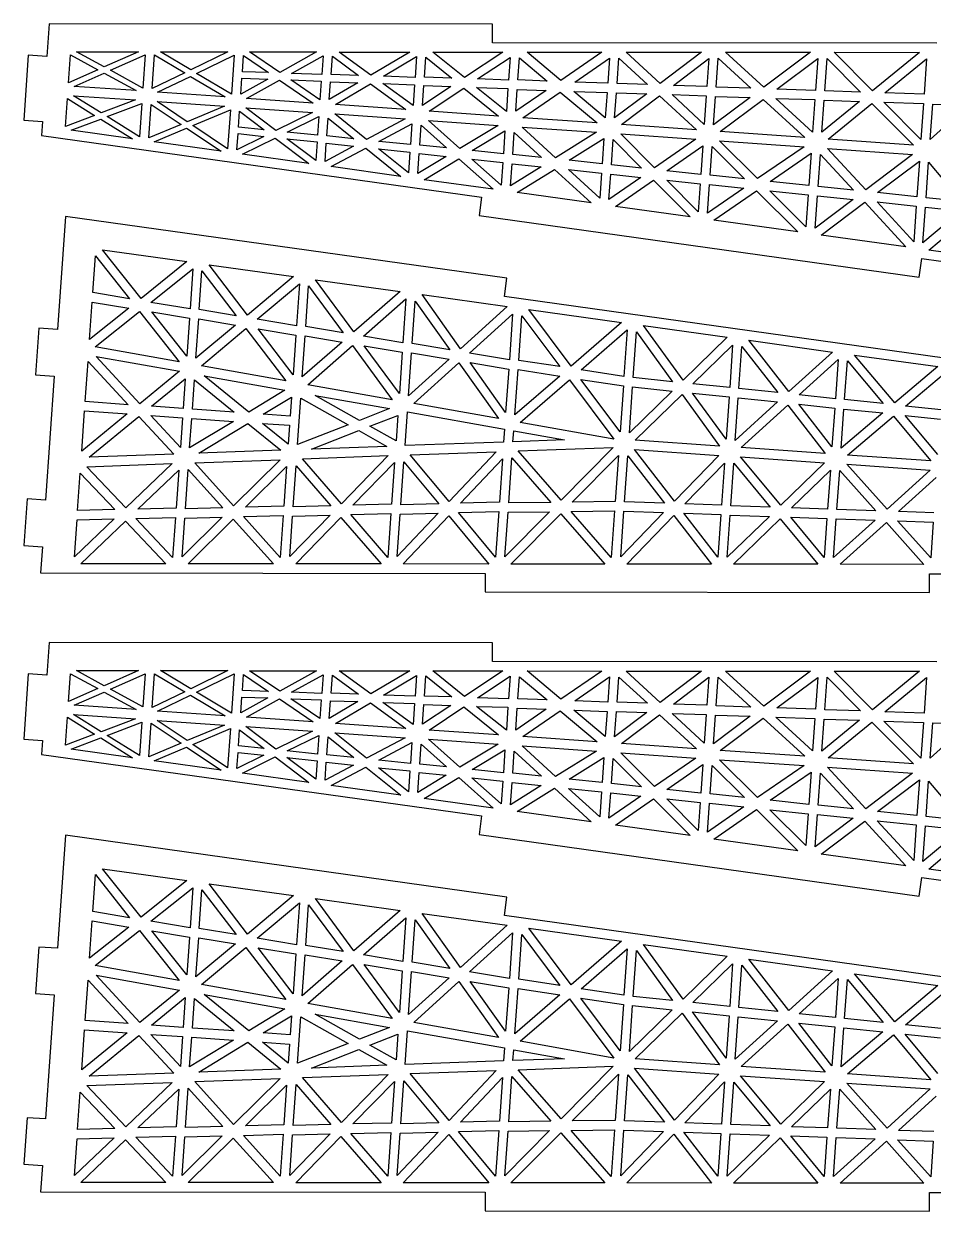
# Model space of a CAD drawing. Extents: x 0 to 1096, y 0 to 272.
# Drawn here: x 0 to 155.9, y 0.1 to 203.5 of the extents above; entities that cross this region are included whole.
import ezdxf

# ---------------------------------------------------------------- set-up
doc = ezdxf.new("R2010")
doc.units = 0
doc.layers.add('CYAN', color=4, linetype='CONTINUOUS')

msp = doc.modelspace()

# ---------------------------------------------------------------- linework, layer by layer
at = {"layer": 'CYAN'}
for p, q in [((4.36, 203.52), (3.97, 197.93)), ((80.33, 203.46), (4.36, 203.52)), ((80.32, 200.27), (80.33, 203.46)), ((156.5, 200.2), (80.32, 200.27)), ((0.78, 198.16), (0, 186.98)), ((3.97, 197.93), (0.78, 198.16)), ((7.67, 193.41), (8, 198.19)), ((8, 198.19), (12.7, 195.64)), ((9.04, 198.72), (19.69, 198.72)), ((13.81, 196.12), (9.04, 198.72)), ((19.69, 198.72), (13.81, 196.12)), ((14.87, 195.55), (20.83, 198.18)), ((20.83, 198.18), (20.43, 192.49)), ((22.03, 192.42), (22.43, 198.17)), ((22.43, 198.17), (27.59, 195.1)), ((23.42, 198.72), (35, 198.71)), ((28.61, 195.61), (23.42, 198.72)), ((35, 198.71), (28.61, 195.61)), ((29.61, 195.02), (36.07, 198.16)), ((36.07, 198.16), (35.6, 191.45)), ((37.47, 195.31), (37.66, 198.06)), ((37.66, 198.06), (41.93, 195.16)), ((38.71, 198.69), (50.2, 198.69)), ((43.88, 195.18), (38.71, 198.69)), ((50.2, 198.69), (43.88, 195.18)), ((45.89, 195), (51.29, 198.01)), ((51.29, 198.01), (51.07, 194.82)), ((52.68, 194.85), (52.89, 197.94)), ((52.89, 197.94), (57.38, 194.68)), ((54.03, 198.68), (66.14, 198.68)), ((59.48, 194.73), (54.03, 198.68)), ((66.14, 198.68), (59.48, 194.73)), ((61.66, 194.54), (67.33, 197.9)), ((67.33, 197.9), (67.08, 194.34)), ((68.68, 194.37), (68.92, 197.8)), ((68.92, 197.8), (73.36, 194.2)), ((75.53, 194.29), (70.13, 198.68)), ((70.13, 198.68), (82.11, 198.66)), ((82.11, 198.66), (75.53, 194.29)), ((77.76, 194.06), (83.35, 197.76)), ((83.35, 197.76), (83.08, 193.87)), ((84.69, 193.89), (84.95, 197.68)), ((84.95, 197.68), (89.69, 193.7)), ((92.02, 193.82), (86.26, 198.66)), ((86.26, 198.66), (99.06, 198.64)), ((99.06, 198.64), (92.02, 193.82)), ((94.43, 193.53), (100.39, 197.63)), ((100.39, 197.63), (100.09, 193.34)), ((101.69, 193.29), (101.99, 197.62)), ((101.99, 197.62), (106.87, 193.12)), ((103.25, 198.65), (116.17, 198.63)), ((109.06, 193.27), (103.25, 198.65)), ((116.17, 198.63), (109.06, 193.27)), ((111.33, 192.97), (117.42, 197.58)), ((117.42, 197.58), (117.09, 192.79)), ((118.69, 192.68), (119.03, 197.61)), ((119.03, 197.61), (124.63, 192.48)), ((120.29, 198.64), (134.82, 198.63)), ((126.82, 192.63), (120.29, 198.64)), ((134.82, 198.63), (126.82, 192.63)), ((129.09, 192.33), (136.07, 197.56)), ((136.07, 197.56), (135.69, 192.11)), ((137.29, 192.02), (137.67, 197.57)), ((137.67, 197.57), (143.41, 191.81)), ((145.47, 192.01), (138.87, 198.63)), ((138.87, 198.63), (153.53, 198.6)), ((153.53, 198.6), (145.47, 192.01)), ((147.57, 191.66), (154.71, 197.52)), ((154.71, 197.52), (154.29, 191.43)), ((12.7, 195.64), (7.67, 193.41)), ((20.43, 192.49), (14.87, 195.55)), ((41.93, 195.16), (37.47, 195.31)), ((8.65, 192.79), (13.76, 195.04)), ((13.76, 195.04), (19.24, 192.06)), ((27.59, 195.1), (22.03, 192.42)), ((22.95, 191.79), (28.57, 194.51)), ((28.57, 194.51), (34.5, 190.99)), ((35.6, 191.45), (29.61, 195.02)), ((37.2, 191.46), (37.39, 194.19)), ((41.81, 194.04), (37.2, 191.46)), ((37.39, 194.19), (41.81, 194.04)), ((38.17, 190.73), (43.83, 193.86)), ((43.83, 193.86), (49.61, 189.93)), ((45.77, 193.89), (50.99, 193.7)), ((50.77, 190.49), (45.77, 193.89)), ((51.07, 194.82), (45.89, 195)), ((50.99, 193.7), (50.77, 190.49)), ((52.37, 190.52), (52.59, 193.57)), ((57.25, 193.41), (52.37, 190.52)), ((52.59, 193.57), (57.25, 193.41)), ((57.38, 194.68), (52.68, 194.85)), ((66.74, 189.5), (61.53, 193.27)), ((61.53, 193.27), (66.99, 193.07)), ((67.08, 194.34), (61.66, 194.54)), ((73.36, 194.2), (68.68, 194.37)), ((83.08, 193.87), (77.76, 194.06)), ((89.69, 193.7), (84.69, 193.89)), ((100.09, 193.34), (94.43, 193.53)), ((106.87, 193.12), (101.69, 193.29)), ((19.24, 192.06), (8.65, 192.79)), ((34.5, 190.99), (22.95, 191.79)), ((53.44, 189.66), (59.42, 193.22)), ((59.42, 193.22), (65.47, 188.82)), ((66.99, 193.07), (66.74, 189.5)), ((68.34, 189.52), (68.58, 192.94)), ((73.22, 192.77), (68.34, 189.52)), ((68.58, 192.94), (73.22, 192.77)), ((69.46, 188.54), (75.45, 192.51)), ((75.45, 192.51), (81.39, 187.71)), ((82.71, 188.5), (77.62, 192.6)), ((77.62, 192.6), (82.98, 192.43)), ((82.98, 192.43), (82.71, 188.5)), ((84.31, 188.53), (84.58, 192.28)), ((89.54, 192.11), (84.31, 188.53)), ((84.58, 192.28), (89.54, 192.11)), ((85.52, 187.42), (91.94, 191.82)), ((91.94, 191.82), (98.25, 186.53)), ((99.67, 187.41), (94.28, 191.94)), ((94.28, 191.94), (99.97, 191.74)), ((99.97, 191.74), (99.67, 187.41)), ((101.27, 187.38), (101.58, 191.69)), ((106.76, 191.53), (101.27, 187.38)), ((101.58, 191.69), (106.76, 191.53)), ((111.1, 191.38), (116.98, 191.19)), ((116.63, 186.27), (111.1, 191.38)), ((117.09, 192.79), (111.33, 192.97)), ((124.63, 192.48), (118.69, 192.68)), ((135.69, 192.11), (129.09, 192.33)), ((143.41, 191.81), (137.29, 192.02)), ((154.29, 191.43), (147.57, 191.66)), ((7.14, 185.94), (7.48, 190.73)), ((7.48, 190.73), (12.15, 187.82)), ((13.28, 188.26), (8.54, 191.2)), ((8.54, 191.2), (19.13, 190.46)), ((19.13, 190.46), (13.28, 188.26)), ((14.32, 187.61), (20.25, 189.86)), ((20.25, 189.86), (19.85, 184.17)), ((21.44, 183.96), (21.84, 189.71)), ((21.84, 189.71), (26.98, 186.28)), ((28.03, 186.73), (22.84, 190.2)), ((22.84, 190.2), (34.39, 189.39)), ((34.39, 189.39), (28.03, 186.73)), ((49.61, 189.93), (38.17, 190.73)), ((65.47, 188.82), (53.44, 189.66)), ((102.42, 186.24), (108.96, 191.17)), ((108.96, 191.17), (115.29, 185.34)), ((116.98, 191.19), (116.63, 186.27)), ((118.23, 186.19), (118.58, 191.08)), ((124.5, 190.89), (118.23, 186.19)), ((118.58, 191.08), (124.5, 190.89)), ((119.38, 185.05), (126.72, 190.55)), ((126.72, 190.55), (133.84, 184.04)), ((135.19, 184.97), (128.9, 190.74)), ((128.9, 190.74), (135.58, 190.52)), ((135.58, 190.52), (135.19, 184.97)), ((136.79, 184.94), (137.17, 190.42)), ((143.25, 190.22), (136.79, 184.94)), ((137.17, 190.42), (143.25, 190.22)), ((137.87, 183.76), (145.35, 189.87)), ((145.35, 189.87), (152.46, 182.74)), ((153.75, 183.71), (147.41, 190.07)), ((147.41, 190.07), (154.18, 189.84)), ((154.18, 189.84), (153.75, 183.71)), ((155.35, 183.7), (155.77, 189.76)), ((161.83, 189.56), (155.35, 183.7)), ((155.77, 189.76), (161.83, 189.56)), ((12.15, 187.82), (7.14, 185.94)), ((8.1, 185.28), (13.19, 187.19)), ((13.19, 187.19), (18.64, 183.8)), ((19.85, 184.17), (14.32, 187.61)), ((28.99, 186.08), (35.41, 188.78)), ((35.41, 188.78), (34.94, 182.07)), ((36.81, 185.81), (37, 188.55)), ((37, 188.55), (41.21, 185.35)), ((43.22, 185.25), (38.06, 189.13)), ((38.06, 189.13), (49.49, 188.34)), ((49.49, 188.34), (43.22, 185.25)), ((45.15, 184.95), (50.57, 187.62)), ((50.57, 187.62), (50.34, 184.41)), ((51.94, 184.31), (52.15, 187.37)), ((52.15, 187.37), (56.58, 183.83)), ((58.76, 183.72), (53.33, 188.07)), ((53.33, 188.07), (65.36, 187.23)), ((65.36, 187.23), (58.76, 183.72)), ((81.39, 187.71), (69.46, 188.54)), ((98.25, 186.53), (85.52, 187.42)), ((0, 186.98), (3.19, 186.76)), ((3.19, 186.76), (3.02, 184.37)), ((18.64, 183.8), (8.1, 185.28)), ((26.98, 186.28), (21.44, 183.96)), ((22.34, 183.28), (27.91, 185.63)), ((27.91, 185.63), (33.81, 181.67)), ((34.94, 182.07), (28.99, 186.08)), ((41.21, 185.35), (36.81, 185.81)), ((60.84, 183.37), (66.52, 186.38)), ((66.52, 186.38), (66.27, 182.81)), ((67.87, 182.72), (68.11, 186.13)), ((68.11, 186.13), (72.48, 182.24)), ((69.35, 186.95), (81.28, 186.11)), ((74.73, 182.18), (69.35, 186.95)), ((81.28, 186.11), (74.73, 182.18)), ((76.86, 181.79), (82.47, 185.15)), ((82.47, 185.15), (82.2, 181.22)), ((91.16, 180.57), (85.41, 185.82)), ((85.41, 185.82), (98.14, 184.93)), ((115.29, 185.34), (102.42, 186.24)), ((3.02, 184.37), (78.47, 173.82)), ((33.81, 181.67), (22.34, 183.28)), ((36.54, 181.94), (36.73, 184.7)), ((41.17, 184.23), (36.54, 181.94)), ((36.73, 184.7), (41.17, 184.23)), ((37.49, 181.18), (43.09, 183.93)), ((43.09, 183.93), (48.86, 179.58)), ((50.04, 180.1), (45.11, 183.83)), ((45.11, 183.83), (50.27, 183.29)), ((50.34, 184.41), (45.15, 184.95)), ((50.27, 183.29), (50.04, 180.1)), ((56.58, 183.83), (51.94, 184.31)), ((66.27, 182.81), (60.84, 183.37)), ((83.8, 181.15), (84.06, 184.9)), ((84.06, 184.9), (88.73, 180.62)), ((98.14, 184.93), (91.16, 180.57)), ((93.45, 180.13), (99.42, 183.86)), ((99.42, 183.86), (99.12, 179.53)), ((100.71, 179.36), (101.02, 183.67)), ((101.02, 183.67), (105.87, 178.8)), ((108.09, 178.84), (102.31, 184.64)), ((102.31, 184.64), (115.17, 183.74)), ((115.17, 183.74), (108.09, 178.84)), ((125.77, 176.99), (119.26, 183.46)), ((119.26, 183.46), (133.73, 182.44)), ((133.84, 184.04), (119.38, 185.05)), ((152.46, 182.74), (137.87, 183.76)), ((48.86, 179.58), (37.49, 181.18)), ((51.63, 179.94), (51.85, 183.04)), ((56.53, 182.55), (51.63, 179.94)), ((51.85, 183.04), (56.53, 182.55)), ((52.66, 179.05), (58.61, 182.2)), ((58.61, 182.2), (64.65, 177.37)), ((65.93, 177.98), (60.79, 182.09)), ((60.79, 182.09), (66.18, 181.53)), ((66.18, 181.53), (65.93, 177.98)), ((67.53, 177.85), (67.77, 181.28)), ((67.77, 181.28), (72.42, 180.8)), ((72.48, 182.24), (67.87, 182.72)), ((82.2, 181.22), (76.86, 181.79)), ((88.73, 180.62), (83.8, 181.15)), ((110.19, 178.34), (116.38, 182.63)), ((116.38, 182.63), (116.04, 177.71)), ((117.63, 177.6), (117.97, 182.48)), ((117.97, 182.48), (123.52, 176.96)), ((133.73, 182.44), (125.77, 176.99)), ((127.9, 176.5), (134.94, 181.34)), ((134.94, 181.34), (134.55, 175.79)), ((136.14, 175.66), (136.53, 181.15)), ((136.53, 181.15), (142.19, 175.02)), ((137.76, 182.16), (152.34, 181.14)), ((144.32, 175.07), (137.76, 182.16)), ((152.34, 181.14), (144.32, 175.07)), ((64.65, 177.37), (52.66, 179.05)), ((72.42, 180.8), (67.53, 177.85)), ((68.6, 176.81), (74.56, 180.41)), ((74.56, 180.41), (80.47, 175.16)), ((76.8, 180.33), (82.1, 179.78)), ((81.83, 175.89), (76.8, 180.33)), ((82.1, 179.78), (81.83, 175.89)), ((83.42, 175.74), (83.68, 179.53)), ((88.66, 179.02), (83.42, 175.74)), ((83.68, 179.53), (88.66, 179.02)), ((99.12, 179.53), (93.45, 180.13)), ((105.87, 178.8), (100.71, 179.36)), ((146.33, 174.59), (153.49, 180)), ((153.49, 180), (153.06, 173.88)), ((154.65, 173.72), (155.08, 179.79)), ((155.08, 179.79), (160.68, 173.08)), ((84.58, 174.59), (90.95, 178.58)), ((90.95, 178.58), (97.25, 172.83)), ((98.71, 173.65), (93.38, 178.53)), ((93.38, 178.53), (99.01, 177.94)), ((99.01, 177.94), (98.71, 173.65)), ((100.3, 173.44), (100.6, 177.76)), ((105.75, 177.2), (100.3, 173.44)), ((100.6, 177.76), (105.75, 177.2)), ((116.04, 177.71), (110.19, 178.34)), ((123.52, 176.96), (117.63, 177.6)), ((80.47, 175.16), (68.6, 176.81)), ((101.4, 172.24), (107.91, 176.75)), ((107.91, 176.75), (114.2, 170.46)), ((115.59, 171.32), (110.19, 176.73)), ((110.19, 176.73), (115.92, 176.11)), ((115.92, 176.11), (115.59, 171.32)), ((117.17, 171.07), (117.52, 176)), ((123.43, 175.37), (117.17, 171.07)), ((117.52, 176), (123.43, 175.37)), ((134.55, 175.79), (127.9, 176.5)), ((142.19, 175.02), (136.14, 175.66)), ((78.47, 173.82), (78.03, 170.66)), ((97.25, 172.83), (84.58, 174.59)), ((118.27, 169.87), (125.58, 174.91)), ((125.58, 174.91), (132.67, 167.86)), ((134.06, 168.75), (127.87, 174.9)), ((127.87, 174.9), (134.44, 174.19)), ((134.44, 174.19), (134.06, 168.75)), ((135.64, 168.52), (136.03, 174.06)), ((142.12, 173.42), (135.64, 168.52)), ((136.03, 174.06), (142.12, 173.42)), ((136.68, 167.3), (144.13, 172.94)), ((144.13, 172.94), (151.19, 165.28)), ((146.26, 172.99), (152.95, 172.28)), ((152.52, 166.19), (146.26, 172.99)), ((153.06, 173.88), (146.33, 174.59)), ((160.68, 173.08), (154.65, 173.72)), ((114.2, 170.46), (101.4, 172.24)), ((152.95, 172.28), (152.52, 166.19)), ((154.11, 166), (154.54, 172.11)), ((160.61, 171.48), (154.11, 166)), ((154.54, 172.11), (160.61, 171.48)), ((155.1, 164.73), (162.48, 170.95)), ((7.15, 170.52), (5.79, 151.15)), ((82.81, 159.94), (7.15, 170.52)), ((78.03, 170.66), (153.48, 160.11)), ((132.67, 167.86), (118.27, 169.87)), ((151.19, 165.28), (136.68, 167.3)), ((13.52, 164.78), (27.96, 162.77)), ((20.1, 156.48), (13.52, 164.78)), ((11.85, 157.46), (12.29, 163.76)), ((12.29, 163.76), (18.11, 156.4)), ((27.96, 162.77), (20.1, 156.48)), ((153.48, 160.11), (153.92, 163.29)), ((153.92, 163.29), (229.37, 152.74)), ((169.34, 162.75), (155.1, 164.73)), ((21.8, 155.78), (28.97, 161.52)), ((28.97, 161.52), (28.5, 154.67)), ((30.09, 154.56), (30.55, 161.19)), ((30.55, 161.19), (36.41, 153.5)), ((38.34, 153.6), (31.77, 162.22)), ((31.77, 162.22), (46.24, 160.21)), ((46.24, 160.21), (38.34, 153.6)), ((40, 152.91), (47.24, 158.96)), ((47.24, 158.96), (46.74, 151.77)), ((56.59, 150.74), (50.02, 159.68)), ((50.02, 159.68), (64.53, 157.65)), ((82.37, 156.78), (82.81, 159.94)), ((18.11, 156.4), (11.85, 157.46)), ((48.33, 151.66), (48.82, 158.6)), ((48.82, 158.6), (54.72, 150.59)), ((64.53, 157.65), (56.59, 150.74)), ((74.83, 147.86), (68.26, 157.12)), ((68.26, 157.12), (82.82, 155.1)), ((157.82, 146.23), (82.37, 156.78)), ((11.29, 149.46), (11.74, 155.84)), ((18, 154.81), (11.29, 149.46)), ((11.74, 155.84), (18, 154.81)), ((28.5, 154.67), (21.8, 155.78)), ((58.2, 150.01), (65.5, 156.38)), ((65.5, 156.38), (64.98, 148.87)), ((66.58, 148.76), (67.08, 156.02)), ((67.08, 156.02), (73, 147.69)), ((82.82, 155.1), (74.83, 147.86)), ((12.26, 148.19), (19.84, 154.24)), ((19.84, 154.24), (26.66, 145.62)), ((27.93, 146.59), (21.94, 154.15)), ((21.94, 154.15), (28.38, 153.08)), ((28.38, 153.08), (27.93, 146.59)), ((29.51, 146.24), (29.98, 152.97)), ((29.98, 152.97), (36.3, 151.9)), ((36.41, 153.5), (30.09, 154.56)), ((46.74, 151.77), (40, 152.91)), ((76.41, 147.11), (83.77, 153.79)), ((83.77, 153.79), (83.22, 145.97)), ((84.82, 145.86), (85.35, 153.5)), ((85.35, 153.5), (91.86, 144.79)), ((86.55, 154.58), (102.45, 152.35)), ((93.81, 144.87), (86.55, 154.58)), ((2.6, 151.37), (2.04, 143.39)), ((5.79, 151.15), (2.6, 151.37)), ((36.3, 151.9), (29.51, 146.24)), ((30.46, 144.95), (38.08, 151.31)), ((38.08, 151.31), (44.9, 142.38)), ((46.15, 143.37), (40.15, 151.25)), ((40.15, 151.25), (46.63, 150.18)), ((54.72, 150.59), (48.33, 151.66)), ((102.45, 152.35), (93.81, 144.87)), ((95.51, 144.23), (103.43, 151.08)), ((103.43, 151.08), (102.87, 143.1)), ((104.46, 142.93), (105.01, 150.75)), ((105.01, 150.75), (111.21, 142.21)), ((113.01, 142.45), (106.19, 151.83)), ((106.19, 151.83), (120.58, 149.82)), ((46.63, 150.18), (46.15, 143.37)), ((47.73, 143.02), (48.22, 150.06)), ((54.58, 149), (47.73, 143.02)), ((48.22, 150.06), (54.58, 149)), ((64.98, 148.87), (58.2, 150.01)), ((73, 147.69), (66.58, 148.76)), ((120.58, 149.82), (113.01, 142.45)), ((114.69, 141.85), (121.49, 148.49)), ((121.49, 148.49), (120.98, 141.19)), ((131.14, 140.52), (124.29, 149.3)), ((124.29, 149.3), (138.61, 147.29)), ((26.66, 145.62), (12.26, 148.19)), ((12.41, 146.53), (26.71, 143.99)), ((19.9, 138.43), (12.41, 146.53)), ((48.66, 141.69), (56.33, 148.4)), ((56.33, 148.4), (63.13, 139.12)), ((64.37, 140.16), (58.33, 148.36)), ((58.33, 148.36), (64.87, 147.28)), ((64.87, 147.28), (64.37, 140.16)), ((65.95, 139.8), (66.46, 147.17)), ((66.46, 147.17), (72.89, 146.09)), ((83.22, 145.97), (76.41, 147.11)), ((122.57, 141.04), (123.08, 148.26)), ((123.08, 148.26), (129.26, 140.33)), ((138.61, 147.29), (131.14, 140.52)), ((149.27, 138.57), (142.4, 146.77)), ((142.4, 146.77), (156.64, 144.79)), ((10.54, 138.79), (11.03, 145.67)), ((11.03, 145.67), (17.87, 138.27)), ((44.9, 142.38), (30.46, 144.95)), ((72.89, 146.09), (65.95, 139.8)), ((66.86, 138.46), (74.58, 145.46)), ((74.58, 145.46), (81.37, 135.88)), ((82.59, 136.94), (76.53, 145.48)), ((76.53, 145.48), (83.11, 144.38)), ((91.86, 144.79), (84.82, 145.86)), ((132.9, 139.95), (139.56, 146)), ((139.56, 146), (139.09, 139.3)), ((140.68, 139.13), (141.15, 145.79)), ((141.15, 145.79), (147.29, 138.45)), ((156.64, 144.79), (149.27, 138.57)), ((2.04, 143.39), (5.24, 143.17)), ((5.24, 143.17), (3.75, 121.92)), ((26.71, 143.99), (19.9, 138.43)), ((21.9, 137.99), (27.66, 142.7)), ((27.66, 142.7), (27.3, 137.61)), ((28.9, 137.5), (29.25, 142.55)), ((29.25, 142.55), (36.04, 137)), ((30.94, 143.23), (44.77, 140.76)), ((38.55, 137.01), (30.94, 143.23)), ((83.11, 144.38), (82.59, 136.94)), ((84.17, 136.53), (84.71, 144.27)), ((91.85, 143.16), (84.17, 136.53)), ((84.71, 144.27), (91.85, 143.16)), ((85.1, 135.22), (93.55, 142.53)), ((93.55, 142.53), (101.14, 132.35)), ((95.48, 142.61), (102.76, 141.5)), ((102.2, 133.6), (95.48, 142.61)), ((102.87, 143.1), (95.51, 144.23)), ((111.21, 142.21), (104.46, 142.93)), ((151.13, 138.04), (157.63, 143.52)), ((44.77, 140.76), (38.55, 137.01)), ((63.13, 139.12), (48.66, 141.69)), ((102.76, 141.5), (102.2, 133.6)), ((103.8, 133.47), (104.35, 141.33)), ((111.14, 140.61), (103.8, 133.47)), ((104.35, 141.33), (111.14, 140.61)), ((120.98, 141.19), (114.69, 141.85)), ((129.26, 140.33), (122.57, 141.04)), ((17.87, 138.27), (10.54, 138.79)), ((41.05, 136.65), (45.88, 139.58)), ((45.88, 139.58), (45.66, 136.33)), ((46.92, 131.45), (47.48, 139.39)), ((47.48, 139.39), (55.6, 134.83)), ((49.93, 139.86), (62.67, 137.59)), ((57.53, 135.58), (49.93, 139.86)), ((81.37, 135.88), (66.86, 138.46)), ((104.79, 132.2), (112.82, 140.01)), ((112.82, 140.01), (119.24, 131.19)), ((114.62, 140.25), (120.87, 139.59)), ((120.36, 132.35), (114.62, 140.25)), ((120.87, 139.59), (120.36, 132.35)), ((121.95, 132.16), (122.46, 139.44)), ((129.19, 138.73), (121.95, 132.16)), ((122.46, 139.44), (129.19, 138.73)), ((138.51, 131.04), (132.83, 138.35)), ((132.83, 138.35), (138.98, 137.7)), ((139.09, 139.3), (132.9, 139.95)), ((147.29, 138.45), (140.68, 139.13)), ((9.95, 130.31), (10.43, 137.19)), ((17.75, 136.68), (9.95, 130.31)), ((10.43, 137.19), (17.75, 136.68)), ((26.84, 130.93), (21.78, 136.4)), ((21.78, 136.4), (27.19, 136.02)), ((27.3, 137.61), (21.9, 137.99)), ((36.04, 137), (28.9, 137.5)), ((45.66, 136.33), (41.05, 136.65)), ((62.67, 137.59), (57.53, 135.58)), ((59.33, 134.57), (64.11, 136.44)), ((64.11, 136.44), (63.8, 132.05)), ((65.35, 131.25), (65.75, 137.03)), ((65.75, 137.03), (82.39, 134.08)), ((122.97, 130.93), (130.93, 138.17)), ((130.93, 138.17), (137.35, 129.92)), ((138.98, 137.7), (138.51, 131.04)), ((140.1, 130.85), (140.57, 137.53)), ((147.22, 136.85), (140.1, 130.85)), ((140.57, 137.53), (147.22, 136.85)), ((141.16, 129.65), (149.07, 136.32)), ((149.07, 136.32), (155.47, 128.65)), ((156.67, 129.73), (151.06, 136.44)), ((151.06, 136.44), (157.09, 135.8)), ((157.21, 137.41), (151.13, 138.04)), ((11.2, 129.26), (19.75, 136.24)), ((19.75, 136.24), (25.71, 129.79)), ((27.19, 136.02), (26.84, 130.93)), ((28.43, 130.86), (28.79, 135.91)), ((35.93, 135.41), (28.43, 130.86)), ((28.79, 135.91), (35.93, 135.41)), ((30.01, 129.95), (38.41, 135.05)), ((38.41, 135.05), (44.05, 130.47)), ((40.94, 135.06), (45.55, 134.74)), ((45.32, 131.48), (40.94, 135.06)), ((45.55, 134.74), (45.32, 131.48)), ((55.6, 134.83), (46.92, 131.45)), ((63.8, 132.05), (59.33, 134.57)), ((101.14, 132.35), (85.1, 135.22)), ((49.29, 130.64), (57.41, 133.82)), ((57.41, 133.82), (62.22, 131.12)), ((82.39, 134.08), (82.23, 131.85)), ((83.84, 131.92), (83.97, 133.79)), ((92.69, 132.24), (83.84, 131.92)), ((83.97, 133.79), (92.69, 132.24)), ((44.05, 130.47), (30.01, 129.95)), ((62.22, 131.12), (49.29, 130.64)), ((82.23, 131.85), (65.35, 131.25)), ((66.24, 129.68), (80.98, 130.21)), ((80.98, 130.21), (72.92, 121.67)), ((84.76, 130.35), (101.04, 130.95)), ((92.11, 121.94), (84.76, 130.35)), ((101.04, 130.95), (92.11, 121.94)), ((111.54, 121.74), (104.68, 130.6)), ((104.68, 130.6), (119.13, 129.59)), ((119.24, 131.19), (104.79, 132.2)), ((137.35, 129.92), (122.97, 130.93)), ((10.83, 127.64), (25.44, 128.18)), ((25.71, 129.79), (11.2, 129.26)), ((25.44, 128.18), (17.49, 120.6)), ((29.3, 128.31), (43.95, 128.85)), ((35.96, 120.95), (29.3, 128.31)), ((43.95, 128.85), (35.96, 120.95)), ((47.77, 129), (62.47, 129.54)), ((54.43, 121.3), (47.77, 129)), ((62.47, 129.54), (54.43, 121.3)), ((56.42, 121.06), (63.54, 128.34)), ((63.54, 128.34), (63.05, 121.22)), ((64.64, 121.11), (65.16, 128.47)), ((65.16, 128.47), (71.15, 121.28)), ((72.92, 121.67), (66.24, 129.68)), ((74.85, 121.38), (82.03, 129)), ((82.03, 129), (81.51, 121.55)), ((83.11, 121.44), (83.65, 129.18)), ((83.65, 129.18), (90.33, 121.54)), ((94.01, 121.58), (101.92, 129.57)), ((101.92, 129.57), (101.37, 121.67)), ((102.97, 121.62), (103.52, 129.48)), ((103.52, 129.48), (109.79, 121.38)), ((119.13, 129.59), (111.54, 121.74)), ((113.29, 121.26), (120.08, 128.28)), ((120.08, 128.28), (119.57, 121.04)), ((121.17, 120.97), (121.68, 128.25)), ((121.68, 128.25), (127.93, 120.73)), ((122.86, 129.33), (137.24, 128.32)), ((129.74, 121.05), (122.86, 129.33)), ((137.24, 128.32), (129.74, 121.05)), ((155.47, 128.65), (141.16, 129.65)), ((9.24, 120.13), (9.69, 126.52)), ((9.69, 126.52), (15.59, 120.29)), ((17.49, 120.6), (10.83, 127.64)), ((19.58, 120.39), (26.56, 127.04)), ((26.56, 127.04), (26.11, 120.56)), ((27.71, 120.44), (28.18, 127.17)), ((28.18, 127.17), (34.11, 120.62)), ((38.01, 120.73), (45.05, 127.69)), ((45.05, 127.69), (44.58, 120.89)), ((46.17, 120.78), (46.67, 127.82)), ((46.67, 127.82), (52.62, 120.95)), ((131.59, 120.6), (138.24, 127.05)), ((138.24, 127.05), (137.77, 120.39)), ((139.37, 120.33), (139.84, 127.02)), ((139.84, 127.02), (146.05, 120.09)), ((147.95, 120.36), (141.05, 128.06)), ((141.05, 128.06), (155.36, 127.06)), ((155.36, 127.06), (147.95, 120.36)), ((149.91, 119.96), (156.39, 125.82)), ((0.56, 122.14), (0, 114.16)), ((3.75, 121.92), (0.56, 122.14)), ((15.59, 120.29), (9.24, 120.13)), ((26.11, 120.56), (19.58, 120.39)), ((34.11, 120.62), (27.71, 120.44)), ((44.58, 120.89), (38.01, 120.73)), ((52.62, 120.95), (46.17, 120.78)), ((63.05, 121.22), (56.42, 121.06)), ((71.15, 121.28), (64.64, 121.11)), ((81.51, 121.55), (74.85, 121.38)), ((90.33, 121.54), (83.11, 121.44)), ((93.81, 119.97), (101.26, 120.07)), ((101.37, 121.67), (94.01, 121.58)), ((101.26, 120.07), (100.7, 112.09)), ((102.31, 112.2), (102.86, 120.02)), ((102.86, 120.02), (109.64, 119.79)), ((109.79, 121.38), (102.97, 121.62)), ((119.57, 121.04), (113.29, 121.26)), ((127.93, 120.73), (121.17, 120.97)), ((137.77, 120.39), (131.59, 120.6)), ((146.05, 120.09), (139.37, 120.33)), ((15.47, 118.69), (8.69, 112.21)), ((8.69, 112.21), (9.13, 118.52)), ((9.13, 118.52), (15.47, 118.69)), ((9.77, 111.03), (17.43, 118.34)), ((17.43, 118.34), (24.34, 111.02)), ((19.21, 118.79), (26, 118.96)), ((25.52, 112.12), (19.21, 118.79)), ((26, 118.96), (25.52, 112.12)), ((34, 119.02), (27.13, 112.22)), ((27.13, 112.22), (27.59, 118.85)), ((27.59, 118.85), (34, 119.02)), ((28.19, 111.03), (35.9, 118.65)), ((35.9, 118.65), (42.8, 111.01)), ((37.64, 119.11), (44.47, 119.29)), ((43.96, 112.11), (37.64, 119.11)), ((44.47, 119.29), (43.96, 112.11)), ((52.53, 119.35), (45.58, 112.24)), ((45.58, 112.24), (46.06, 119.18)), ((46.06, 119.18), (52.53, 119.35)), ((46.61, 111), (54.37, 118.94)), ((54.37, 118.94), (61.27, 111)), ((56.06, 119.44), (62.93, 119.62)), ((62.41, 112.12), (56.06, 119.44)), ((62.93, 119.62), (62.41, 112.12)), ((71.04, 119.68), (64.02, 112.25)), ((64.02, 112.25), (64.53, 119.51)), ((64.53, 119.51), (71.04, 119.68)), ((65.04, 111), (72.83, 119.25)), ((72.83, 119.25), (79.73, 110.97)), ((74.49, 119.78), (81.4, 119.96)), ((80.86, 112.14), (74.49, 119.78)), ((81.4, 119.96), (80.86, 112.14)), ((90.12, 119.93), (82.46, 112.2)), ((82.46, 112.2), (83, 119.85)), ((83, 119.85), (90.12, 119.93)), ((83.5, 110.97), (92.04, 119.57)), ((92.04, 119.57), (99.56, 110.97)), ((100.7, 112.09), (93.81, 119.97)), ((109.64, 119.79), (102.31, 112.2)), ((103.33, 110.97), (111.39, 119.3)), ((111.39, 119.3), (117.86, 110.95)), ((118.95, 112.14), (113.14, 119.66)), ((113.14, 119.66), (119.46, 119.44)), ((119.46, 119.44), (118.95, 112.14)), ((120.55, 112.15), (121.06, 119.37)), ((127.78, 119.14), (120.55, 112.15)), ((121.06, 119.37), (127.78, 119.14)), ((121.61, 110.95), (129.61, 118.69)), ((129.61, 118.69), (136.07, 110.94)), ((131.44, 119), (137.66, 118.79)), ((137.19, 112.09), (131.44, 119)), ((137.66, 118.79), (137.19, 112.09)), ((138.79, 112.08), (139.26, 118.74)), ((145.9, 118.5), (138.79, 112.08)), ((139.26, 118.74), (145.9, 118.5)), ((139.9, 110.94), (147.84, 118.1)), ((147.84, 118.1), (154.27, 110.91)), ((149.76, 118.36), (155.86, 118.14)), ((155.43, 112.03), (149.76, 118.36)), ((155.97, 119.75), (149.91, 119.96)), ((155.86, 118.14), (155.43, 112.03)), ((0, 114.16), (3.19, 113.94)), ((3.19, 113.94), (2.88, 109.45)), ((24.34, 111.02), (9.77, 111.03)), ((42.8, 111.01), (28.19, 111.03)), ((61.27, 111), (46.61, 111)), ((79.73, 110.97), (65.04, 111)), ((99.56, 110.97), (83.5, 110.97)), ((117.86, 110.95), (103.33, 110.97)), ((136.07, 110.94), (121.61, 110.95)), ((154.27, 110.91), (139.9, 110.94)), ((2.88, 109.45), (79.06, 109.38)), ((79.06, 109.38), (79.06, 106.19)), ((155.24, 106.11), (155.24, 109.32)), ((155.24, 109.32), (231.42, 109.25)), ((79.06, 106.19), (155.24, 106.11)), ((4.36, 97.52), (3.97, 91.93)), ((80.33, 97.46), (4.36, 97.52)), ((80.32, 94.27), (80.33, 97.46)), ((156.5, 94.2), (80.32, 94.27)), ((0.78, 92.16), (0, 80.98)), ((3.97, 91.93), (0.78, 92.16)), ((7.67, 87.41), (8, 92.19)), ((8, 92.19), (12.7, 89.64)), ((9.04, 92.72), (19.69, 92.72)), ((13.81, 90.12), (9.04, 92.72)), ((19.69, 92.72), (13.81, 90.12)), ((14.87, 89.55), (20.83, 92.18)), ((20.83, 92.18), (20.43, 86.49)), ((22.03, 86.42), (22.43, 92.17)), ((22.43, 92.17), (27.59, 89.1)), ((23.42, 92.72), (35, 92.71)), ((28.61, 89.61), (23.42, 92.72)), ((35, 92.71), (28.61, 89.61)), ((29.61, 89.02), (36.07, 92.16)), ((36.07, 92.16), (35.6, 85.45)), ((37.47, 89.31), (37.66, 92.06)), ((37.66, 92.06), (41.93, 89.16)), ((38.71, 92.69), (50.2, 92.69)), ((43.88, 89.18), (38.71, 92.69)), ((50.2, 92.69), (43.88, 89.18)), ((45.89, 89), (51.29, 92.01)), ((51.29, 92.01), (51.07, 88.82)), ((52.68, 88.85), (52.89, 91.94)), ((52.89, 91.94), (57.38, 88.68)), ((54.03, 92.68), (66.14, 92.68)), ((59.48, 88.73), (54.03, 92.68)), ((66.14, 92.68), (59.48, 88.73)), ((61.66, 88.54), (67.33, 91.89)), ((67.33, 91.89), (67.08, 88.34)), ((68.68, 88.37), (68.92, 91.8)), ((68.92, 91.8), (73.36, 88.2)), ((75.53, 88.29), (70.13, 92.68)), ((70.13, 92.68), (82.11, 92.67)), ((82.11, 92.67), (75.53, 88.29)), ((77.76, 88.06), (83.35, 91.76)), ((83.35, 91.76), (83.08, 87.87)), ((84.69, 87.89), (84.95, 91.68)), ((84.95, 91.68), (89.69, 87.7)), ((92.02, 87.82), (86.26, 92.66)), ((86.26, 92.66), (99.06, 92.64)), ((99.06, 92.64), (92.02, 87.82)), ((94.43, 87.53), (100.39, 91.63)), ((100.39, 91.63), (100.09, 87.34)), ((101.69, 87.29), (101.99, 91.62)), ((101.99, 91.62), (106.87, 87.12)), ((103.25, 92.65), (116.17, 92.63)), ((109.06, 87.27), (103.25, 92.65)), ((116.17, 92.63), (109.06, 87.27)), ((111.33, 86.97), (117.42, 91.58)), ((117.42, 91.58), (117.09, 86.79)), ((118.69, 86.68), (119.03, 91.61)), ((119.03, 91.61), (124.63, 86.48)), ((120.29, 92.64), (134.82, 92.63)), ((126.82, 86.63), (120.29, 92.64)), ((134.82, 92.63), (126.82, 86.63)), ((129.09, 86.33), (136.07, 91.56)), ((136.07, 91.56), (135.69, 86.11)), ((137.29, 86.02), (137.67, 91.57)), ((137.67, 91.57), (143.41, 85.81)), ((145.47, 86.01), (138.87, 92.63)), ((138.87, 92.63), (153.53, 92.6)), ((153.53, 92.6), (145.47, 86.01)), ((12.7, 89.64), (7.67, 87.41)), ((20.43, 86.49), (14.87, 89.55)), ((147.57, 85.66), (154.71, 91.52)), ((154.71, 91.52), (154.29, 85.43)), ((8.65, 86.8), (13.76, 89.04)), ((13.76, 89.04), (19.24, 86.06)), ((27.59, 89.1), (22.03, 86.42)), ((22.95, 85.8), (28.57, 88.51)), ((28.57, 88.51), (34.5, 84.99)), ((35.6, 85.45), (29.61, 89.02)), ((37.2, 85.46), (37.39, 88.19)), ((41.81, 88.05), (37.2, 85.46)), ((37.39, 88.19), (41.81, 88.05)), ((41.93, 89.16), (37.47, 89.31)), ((38.17, 84.73), (43.83, 87.86)), ((43.83, 87.86), (49.61, 83.93)), ((45.77, 87.89), (50.99, 87.7)), ((50.77, 84.49), (45.77, 87.89)), ((51.07, 88.82), (45.89, 89)), ((50.99, 87.7), (50.77, 84.49)), ((52.37, 84.52), (52.59, 87.57)), ((52.59, 87.57), (57.25, 87.41)), ((57.38, 88.68), (52.68, 88.85)), ((67.08, 88.34), (61.66, 88.54)), ((73.36, 88.2), (68.68, 88.37)), ((83.08, 87.87), (77.76, 88.06)), ((89.69, 87.7), (84.69, 87.89)), ((100.09, 87.34), (94.43, 87.53)), ((19.24, 86.06), (8.65, 86.8)), ((34.5, 84.99), (22.95, 85.8)), ((57.25, 87.41), (52.37, 84.52)), ((53.44, 83.66), (59.42, 87.22)), ((59.42, 87.22), (65.47, 82.82)), ((66.74, 83.5), (61.53, 87.27)), ((61.53, 87.27), (66.99, 87.07)), ((66.99, 87.07), (66.74, 83.5)), ((68.34, 83.52), (68.58, 86.94)), ((73.22, 86.77), (68.34, 83.52)), ((68.58, 86.94), (73.22, 86.77)), ((69.46, 82.54), (75.45, 86.52)), ((75.45, 86.52), (81.39, 81.71)), ((82.71, 82.5), (77.62, 86.6)), ((77.62, 86.6), (82.98, 86.43)), ((82.98, 86.43), (82.71, 82.5)), ((84.31, 82.53), (84.58, 86.28)), ((89.54, 86.11), (84.31, 82.53)), ((84.58, 86.28), (89.54, 86.11)), ((85.52, 81.42), (91.94, 85.82)), ((91.94, 85.82), (98.25, 80.53)), ((99.67, 81.41), (94.28, 85.94)), ((94.28, 85.94), (99.97, 85.74)), ((99.97, 85.74), (99.67, 81.41)), ((101.27, 81.38), (101.58, 85.69)), ((106.76, 85.53), (101.27, 81.38)), ((101.58, 85.69), (106.76, 85.53)), ((106.87, 87.12), (101.69, 87.29)), ((117.09, 86.79), (111.33, 86.97)), ((124.63, 86.48), (118.69, 86.68)), ((135.69, 86.11), (129.09, 86.33)), ((143.41, 85.81), (137.29, 86.02)), ((154.29, 85.43), (147.57, 85.66)), ((7.14, 79.94), (7.48, 84.73)), ((7.48, 84.73), (12.15, 81.82)), ((13.28, 82.26), (8.54, 85.2)), ((8.54, 85.2), (19.13, 84.46)), ((19.13, 84.46), (13.28, 82.26)), ((14.32, 81.61), (20.25, 83.86)), ((20.25, 83.86), (19.85, 78.17)), ((21.44, 77.96), (21.84, 83.71)), ((21.84, 83.71), (26.98, 80.28)), ((28.03, 80.73), (22.84, 84.2)), ((22.84, 84.2), (34.39, 83.39)), ((49.61, 83.93), (38.17, 84.73)), ((65.47, 82.82), (53.44, 83.66)), ((102.42, 80.24), (108.96, 85.17)), ((108.96, 85.17), (115.29, 79.34)), ((111.1, 85.39), (116.98, 85.19)), ((116.63, 80.27), (111.1, 85.39)), ((116.98, 85.19), (116.63, 80.27)), ((118.23, 80.19), (118.58, 85.08)), ((124.5, 84.89), (118.23, 80.19)), ((118.58, 85.08), (124.5, 84.89)), ((119.38, 79.05), (126.72, 84.55)), ((126.72, 84.55), (133.84, 78.04)), ((135.19, 78.97), (128.9, 84.74)), ((128.9, 84.74), (135.58, 84.52)), ((135.58, 84.52), (135.19, 78.97)), ((136.79, 78.94), (137.17, 84.42)), ((143.25, 84.22), (136.79, 78.94)), ((137.17, 84.42), (143.25, 84.22)), ((137.87, 77.76), (145.35, 83.87)), ((145.35, 83.87), (152.46, 76.74)), ((153.75, 77.71), (147.41, 84.07)), ((147.41, 84.07), (154.18, 83.84)), ((154.18, 83.84), (153.75, 77.71)), ((155.35, 77.7), (155.77, 83.77)), ((161.83, 83.56), (155.35, 77.7)), ((155.77, 83.77), (161.83, 83.56)), ((12.15, 81.82), (7.14, 79.94)), ((19.85, 78.17), (14.32, 81.61)), ((34.39, 83.39), (28.03, 80.73)), ((28.99, 80.08), (35.41, 82.78)), ((35.41, 82.78), (34.94, 76.08)), ((36.81, 79.81), (37, 82.55)), ((37, 82.55), (41.21, 79.35)), ((43.22, 79.25), (38.06, 83.13)), ((38.06, 83.13), (49.49, 82.33)), ((49.49, 82.33), (43.22, 79.25)), ((45.15, 78.95), (50.57, 81.62)), ((50.57, 81.62), (50.34, 78.41)), ((51.94, 78.31), (52.15, 81.37)), ((52.15, 81.37), (56.58, 77.83)), ((58.76, 77.72), (53.33, 82.07)), ((53.33, 82.07), (65.36, 81.23)), ((81.39, 81.71), (69.46, 82.54)), ((98.25, 80.53), (85.52, 81.42)), ((0, 80.98), (3.19, 80.76)), ((3.19, 80.76), (3.02, 78.37)), ((8.1, 79.28), (13.19, 81.19)), ((13.19, 81.19), (18.64, 77.8)), ((26.98, 80.28), (21.44, 77.96)), ((22.34, 77.28), (27.91, 79.63)), ((27.91, 79.63), (33.81, 75.67)), ((34.94, 76.08), (28.99, 80.08)), ((41.21, 79.35), (36.81, 79.81)), ((65.36, 81.23), (58.76, 77.72)), ((60.84, 77.37), (66.52, 80.38)), ((66.52, 80.38), (66.27, 76.81)), ((67.87, 76.72), (68.11, 80.13)), ((68.11, 80.13), (72.48, 76.24)), ((69.35, 80.95), (81.28, 80.11)), ((74.73, 76.18), (69.35, 80.95)), ((81.28, 80.11), (74.73, 76.18)), ((91.16, 74.57), (85.41, 79.82)), ((85.41, 79.82), (98.14, 78.93)), ((115.29, 79.34), (102.42, 80.24)), ((3.02, 78.37), (78.47, 67.82)), ((18.64, 77.8), (8.1, 79.28)), ((36.54, 75.94), (36.73, 78.7)), ((41.17, 78.23), (36.54, 75.94)), ((36.73, 78.7), (41.17, 78.23)), ((37.49, 75.17), (43.09, 77.93)), ((43.09, 77.93), (48.86, 73.58)), ((50.04, 74.1), (45.11, 77.83)), ((45.11, 77.83), (50.27, 77.29)), ((50.34, 78.41), (45.15, 78.95)), ((56.58, 77.83), (51.94, 78.31)), ((66.27, 76.81), (60.84, 77.37)), ((76.86, 75.79), (82.47, 79.15)), ((82.47, 79.15), (82.2, 75.22)), ((83.8, 75.14), (84.06, 78.9)), ((84.06, 78.9), (88.73, 74.62)), ((98.14, 78.93), (91.16, 74.57)), ((93.45, 74.13), (99.42, 77.86)), ((99.42, 77.86), (99.12, 73.53)), ((100.71, 73.36), (101.02, 77.67)), ((101.02, 77.67), (105.87, 72.8)), ((108.09, 72.84), (102.31, 78.64)), ((102.31, 78.64), (115.17, 77.74)), ((115.17, 77.74), (108.09, 72.84)), ((125.77, 70.99), (119.26, 77.46)), ((119.26, 77.46), (133.73, 76.44)), ((133.84, 78.04), (119.38, 79.05)), ((152.46, 76.74), (137.87, 77.76)), ((33.81, 75.67), (22.34, 77.28)), ((50.27, 77.29), (50.04, 74.1)), ((51.63, 73.94), (51.85, 77.04)), ((56.53, 76.55), (51.63, 73.94)), ((51.85, 77.04), (56.53, 76.55)), ((52.66, 73.05), (58.61, 76.2)), ((58.61, 76.2), (64.65, 71.37)), ((65.93, 71.98), (60.79, 76.09)), ((60.79, 76.09), (66.18, 75.53)), ((66.18, 75.53), (65.93, 71.98)), ((67.53, 71.85), (67.77, 75.28)), ((67.77, 75.28), (72.42, 74.8)), ((72.48, 76.24), (67.87, 76.72)), ((82.2, 75.22), (76.86, 75.79)), ((110.19, 72.34), (116.38, 76.64)), ((116.38, 76.64), (116.04, 71.71)), ((117.63, 71.6), (117.97, 76.48)), ((117.97, 76.48), (123.52, 70.96)), ((133.73, 76.44), (125.77, 70.99)), ((127.9, 70.5), (134.94, 75.34)), ((134.94, 75.34), (134.55, 69.79)), ((137.76, 76.16), (152.34, 75.14)), ((144.32, 69.07), (137.76, 76.16)), ((48.86, 73.58), (37.49, 75.17)), ((72.42, 74.8), (67.53, 71.85)), ((68.6, 70.81), (74.56, 74.41)), ((74.56, 74.41), (80.47, 69.16)), ((76.8, 74.33), (82.1, 73.78)), ((81.83, 69.89), (76.8, 74.33)), ((82.1, 73.78), (81.83, 69.89)), ((83.42, 69.74), (83.68, 73.53)), ((83.68, 73.53), (88.66, 73.02)), ((88.73, 74.62), (83.8, 75.14)), ((99.12, 73.53), (93.45, 74.13)), ((105.87, 72.8), (100.71, 73.36)), ((136.14, 69.66), (136.53, 75.15)), ((136.53, 75.15), (142.19, 69.02)), ((152.34, 75.14), (144.32, 69.07)), ((146.33, 68.59), (153.49, 74)), ((153.49, 74), (153.06, 67.88)), ((154.65, 67.72), (155.08, 73.79)), ((155.08, 73.79), (160.68, 67.08)), ((64.65, 71.37), (52.66, 73.05)), ((88.66, 73.02), (83.42, 69.74)), ((84.58, 68.59), (90.95, 72.58)), ((90.95, 72.58), (97.25, 66.83)), ((98.71, 67.65), (93.38, 72.53)), ((93.38, 72.53), (99.01, 71.94)), ((99.01, 71.94), (98.71, 67.65)), ((100.3, 67.44), (100.6, 71.76)), ((105.75, 71.2), (100.3, 67.44)), ((100.6, 71.76), (105.75, 71.2)), ((116.04, 71.71), (110.19, 72.34)), ((123.52, 70.96), (117.63, 71.6)), ((80.47, 69.16), (68.6, 70.81)), ((101.4, 66.23), (107.91, 70.75)), ((107.91, 70.75), (114.2, 64.46)), ((115.59, 65.32), (110.19, 70.73)), ((110.19, 70.73), (115.92, 70.11)), ((115.92, 70.11), (115.59, 65.32)), ((117.17, 65.07), (117.52, 70)), ((123.43, 69.37), (117.17, 65.07)), ((117.52, 70), (123.43, 69.37)), ((134.55, 69.79), (127.9, 70.5)), ((142.19, 69.02), (136.14, 69.66)), ((78.47, 67.82), (78.03, 64.66)), ((97.25, 66.83), (84.58, 68.59)), ((118.27, 63.87), (125.58, 68.92)), ((125.58, 68.92), (132.67, 61.86)), ((134.06, 62.75), (127.87, 68.89)), ((127.87, 68.89), (134.44, 68.19)), ((134.44, 68.19), (134.06, 62.75)), ((135.64, 62.52), (136.03, 68.06)), ((142.12, 67.42), (135.64, 62.52)), ((136.03, 68.06), (142.12, 67.42)), ((153.06, 67.88), (146.33, 68.59)), ((160.68, 67.08), (154.65, 67.72)), ((114.2, 64.46), (101.4, 66.23)), ((136.68, 61.3), (144.13, 66.94)), ((144.13, 66.94), (151.19, 59.28)), ((146.26, 66.99), (152.95, 66.28)), ((152.52, 60.19), (146.26, 66.99)), ((152.95, 66.28), (152.52, 60.19)), ((154.11, 60), (154.54, 66.11)), ((160.61, 65.48), (154.11, 60)), ((154.54, 66.11), (160.61, 65.48)), ((7.15, 64.52), (5.79, 45.15)), ((82.81, 53.94), (7.15, 64.52)), ((78.03, 64.66), (153.48, 54.11)), ((132.67, 61.86), (118.27, 63.87)), ((155.1, 58.73), (162.48, 64.95)), ((151.19, 59.28), (136.68, 61.3)), ((11.85, 51.46), (12.29, 57.77)), ((12.29, 57.77), (18.11, 50.4)), ((13.52, 58.78), (27.96, 56.77)), ((20.1, 50.48), (13.52, 58.78)), ((153.48, 54.11), (153.92, 57.29)), ((153.92, 57.29), (229.37, 46.74)), ((169.34, 56.75), (155.1, 58.73)), ((27.96, 56.77), (20.1, 50.48)), ((21.8, 49.78), (28.97, 55.52)), ((28.97, 55.52), (28.5, 48.67)), ((30.09, 48.56), (30.55, 55.19)), ((30.55, 55.19), (36.41, 47.5)), ((38.34, 47.6), (31.77, 56.22)), ((31.77, 56.22), (46.24, 54.21)), ((46.24, 54.21), (38.34, 47.6)), ((40, 46.91), (47.24, 52.95)), ((47.24, 52.95), (46.74, 45.77)), ((56.59, 44.74), (50.02, 53.68)), ((50.02, 53.68), (64.53, 51.65)), ((82.37, 50.78), (82.81, 53.94)), ((18.11, 50.4), (11.85, 51.46)), ((48.33, 45.66), (48.82, 52.6)), ((48.82, 52.6), (54.72, 44.59)), ((64.53, 51.65), (56.59, 44.74)), ((74.83, 41.86), (68.26, 51.12)), ((68.26, 51.12), (82.82, 49.1)), ((11.29, 43.46), (11.74, 49.84)), ((11.74, 49.84), (18, 48.8)), ((28.5, 48.67), (21.8, 49.78)), ((58.2, 44.01), (65.5, 50.38)), ((65.5, 50.38), (64.98, 42.87)), ((66.58, 42.76), (67.08, 50.02)), ((67.08, 50.02), (73, 41.69)), ((82.82, 49.1), (74.83, 41.86)), ((157.82, 40.23), (82.37, 50.78)), ((18, 48.8), (11.29, 43.46)), ((12.26, 42.19), (19.84, 48.23)), ((19.84, 48.23), (26.66, 39.62)), ((27.93, 40.59), (21.94, 48.15)), ((21.94, 48.15), (28.38, 47.08)), ((28.38, 47.08), (27.93, 40.59)), ((29.51, 40.24), (29.98, 46.97)), ((29.98, 46.97), (36.3, 45.9)), ((36.41, 47.5), (30.09, 48.56)), ((46.74, 45.77), (40, 46.91)), ((76.41, 41.11), (83.77, 47.8)), ((83.77, 47.8), (83.22, 39.97)), ((84.82, 39.86), (85.35, 47.5)), ((85.35, 47.5), (91.86, 38.79)), ((86.55, 48.58), (102.45, 46.35)), ((93.81, 38.87), (86.55, 48.58)), ((2.6, 45.37), (2.04, 37.39)), ((5.79, 45.15), (2.6, 45.37)), ((36.3, 45.9), (29.51, 40.24)), ((30.46, 38.95), (38.08, 45.31)), ((38.08, 45.31), (44.9, 36.38)), ((46.15, 37.37), (40.15, 45.25)), ((40.15, 45.25), (46.63, 44.18)), ((54.72, 44.59), (48.33, 45.66)), ((102.45, 46.35), (93.81, 38.87)), ((95.51, 38.23), (103.43, 45.08)), ((103.43, 45.08), (102.87, 37.1)), ((113.01, 36.45), (106.19, 45.83)), ((106.19, 45.83), (120.58, 43.82)), ((46.63, 44.18), (46.15, 37.37)), ((47.73, 37.02), (48.22, 44.06)), ((54.58, 43), (47.73, 37.02)), ((48.22, 44.06), (54.58, 43)), ((64.98, 42.87), (58.2, 44.01)), ((73, 41.69), (66.58, 42.76)), ((104.46, 36.92), (105.01, 44.75)), ((105.01, 44.75), (111.21, 36.21)), ((120.58, 43.82), (113.01, 36.45)), ((131.14, 34.52), (124.29, 43.3)), ((124.29, 43.3), (138.61, 41.29)), ((26.66, 39.62), (12.26, 42.19)), ((48.66, 35.69), (56.33, 42.4)), ((56.33, 42.4), (63.13, 33.12)), ((64.37, 34.16), (58.33, 42.36)), ((58.33, 42.36), (64.87, 41.28)), ((64.87, 41.28), (64.37, 34.16)), ((65.95, 33.8), (66.46, 41.17)), ((66.46, 41.17), (72.89, 40.09)), ((83.22, 39.97), (76.41, 41.11)), ((114.69, 35.85), (121.49, 42.49)), ((121.49, 42.49), (120.98, 35.19)), ((122.57, 35.04), (123.08, 42.26)), ((123.08, 42.26), (129.26, 34.33)), ((138.61, 41.29), (131.14, 34.52)), ((149.27, 32.57), (142.4, 40.77)), ((142.4, 40.77), (156.64, 38.79)), ((10.54, 32.79), (11.03, 39.67)), ((11.03, 39.67), (17.87, 32.27)), ((12.41, 40.53), (26.71, 37.99)), ((19.9, 32.43), (12.41, 40.53)), ((44.9, 36.38), (30.46, 38.95)), ((72.89, 40.09), (65.95, 33.8)), ((66.86, 32.46), (74.58, 39.45)), ((74.58, 39.45), (81.37, 29.88)), ((82.59, 30.94), (76.53, 39.48)), ((76.53, 39.48), (83.11, 38.38)), ((91.86, 38.79), (84.82, 39.86)), ((132.9, 33.95), (139.56, 40)), ((139.56, 40), (139.09, 33.3)), ((140.68, 33.13), (141.15, 39.79)), ((141.15, 39.79), (147.29, 32.45)), ((156.64, 38.79), (149.27, 32.57)), ((2.04, 37.39), (5.24, 37.17)), ((5.24, 37.17), (3.75, 15.92)), ((26.71, 37.99), (19.9, 32.43)), ((21.9, 31.99), (27.66, 36.7)), ((27.66, 36.7), (27.3, 31.61)), ((30.94, 37.23), (44.77, 34.76)), ((38.55, 31.01), (30.94, 37.23)), ((83.11, 38.38), (82.59, 30.94)), ((84.17, 30.52), (84.71, 38.27)), ((91.85, 37.16), (84.17, 30.52)), ((84.71, 38.27), (91.85, 37.16)), ((102.87, 37.1), (95.51, 38.23)), ((111.21, 36.21), (104.46, 36.92)), ((151.13, 32.04), (157.63, 37.52)), ((28.9, 31.5), (29.25, 36.55)), ((29.25, 36.55), (36.04, 31)), ((44.77, 34.76), (38.55, 31.01)), ((63.13, 33.12), (48.66, 35.69)), ((85.1, 29.22), (93.55, 36.52)), ((93.55, 36.52), (101.14, 26.35)), ((95.48, 36.61), (102.76, 35.5)), ((102.2, 27.6), (95.48, 36.61)), ((102.76, 35.5), (102.2, 27.6)), ((103.8, 27.47), (104.35, 35.33)), ((111.14, 34.61), (103.8, 27.47)), ((104.35, 35.33), (111.14, 34.61)), ((120.98, 35.19), (114.69, 35.85)), ((129.26, 34.33), (122.57, 35.04)), ((17.87, 32.27), (10.54, 32.79)), ((41.05, 30.65), (45.88, 33.58)), ((45.88, 33.58), (45.66, 30.33)), ((46.92, 25.45), (47.48, 33.39)), ((47.48, 33.39), (55.6, 28.83)), ((49.93, 33.86), (62.67, 31.59)), ((57.53, 29.58), (49.93, 33.86)), ((104.79, 26.2), (112.82, 34.02)), ((112.82, 34.02), (119.24, 25.18)), ((114.62, 34.25), (120.87, 33.59)), ((120.36, 26.35), (114.62, 34.25)), ((120.87, 33.59), (120.36, 26.35)), ((121.95, 26.16), (122.46, 33.44)), ((129.19, 32.73), (121.95, 26.16)), ((122.46, 33.44), (129.19, 32.73)), ((139.09, 33.3), (132.9, 33.95)), ((147.29, 32.45), (140.68, 33.13)), ((9.95, 24.31), (10.43, 31.19)), ((17.75, 30.68), (9.95, 24.31)), ((10.43, 31.19), (17.75, 30.68)), ((27.3, 31.61), (21.9, 31.99)), ((36.04, 31), (28.9, 31.5)), ((45.66, 30.33), (41.05, 30.65)), ((62.67, 31.59), (57.53, 29.58)), ((65.35, 25.25), (65.75, 31.03)), ((65.75, 31.03), (82.39, 28.08)), ((81.37, 29.88), (66.86, 32.46)), ((122.97, 24.93), (130.93, 32.17)), ((130.93, 32.17), (137.35, 23.92)), ((138.51, 25.04), (132.83, 32.35)), ((132.83, 32.35), (138.98, 31.7)), ((138.98, 31.7), (138.51, 25.04)), ((140.1, 24.85), (140.57, 31.53)), ((147.22, 30.85), (140.1, 24.85)), ((140.57, 31.53), (147.22, 30.85)), ((157.21, 31.41), (151.13, 32.04)), ((11.2, 23.26), (19.75, 30.24)), ((19.75, 30.24), (25.71, 23.79)), ((26.84, 24.93), (21.78, 30.4)), ((21.78, 30.4), (27.19, 30.02)), ((27.19, 30.02), (26.84, 24.93)), ((28.43, 24.86), (28.79, 29.91)), ((35.93, 29.41), (28.43, 24.86)), ((28.79, 29.91), (35.93, 29.41)), ((30.01, 23.95), (38.41, 29.05)), ((38.41, 29.05), (44.05, 24.47)), ((40.94, 29.06), (45.55, 28.73)), ((45.32, 25.48), (40.94, 29.06)), ((45.55, 28.73), (45.32, 25.48)), ((55.6, 28.83), (46.92, 25.45)), ((59.33, 28.57), (64.11, 30.44)), ((63.8, 26.05), (59.33, 28.57)), ((64.11, 30.44), (63.8, 26.05)), ((101.14, 26.35), (85.1, 29.22)), ((141.16, 23.65), (149.07, 30.32)), ((149.07, 30.32), (155.47, 22.65)), ((156.67, 23.73), (151.06, 30.44)), ((151.06, 30.44), (157.09, 29.8)), ((49.29, 24.64), (57.41, 27.82)), ((57.41, 27.82), (62.22, 25.12)), ((82.39, 28.08), (82.23, 25.85)), ((83.84, 25.92), (83.97, 27.79)), ((83.97, 27.79), (92.69, 26.24)), ((44.05, 24.47), (30.01, 23.95)), ((62.22, 25.12), (49.29, 24.64)), ((82.23, 25.85), (65.35, 25.25)), ((92.69, 26.24), (83.84, 25.92)), ((84.76, 24.35), (101.04, 24.95)), ((101.04, 24.95), (92.11, 15.94)), ((111.54, 15.74), (104.68, 24.6)), ((104.68, 24.6), (119.13, 23.59)), ((119.24, 25.18), (104.79, 26.2)), ((137.35, 23.92), (122.97, 24.93)), ((25.71, 23.79), (11.2, 23.26)), ((29.3, 22.31), (43.95, 22.85)), ((43.95, 22.85), (35.96, 14.95)), ((47.77, 23), (62.47, 23.54)), ((54.43, 15.3), (47.77, 23)), ((62.47, 23.54), (54.43, 15.3)), ((64.64, 15.11), (65.16, 22.47)), ((65.16, 22.47), (71.15, 15.28)), ((66.24, 23.68), (80.98, 24.21)), ((72.92, 15.67), (66.24, 23.68)), ((80.98, 24.21), (72.92, 15.67)), ((74.85, 15.38), (82.03, 23)), ((82.03, 23), (81.51, 15.55)), ((83.11, 15.44), (83.65, 23.18)), ((83.65, 23.18), (90.33, 15.54)), ((92.11, 15.94), (84.76, 24.35)), ((94.01, 15.58), (101.92, 23.57)), ((101.92, 23.57), (101.37, 15.67)), ((102.97, 15.62), (103.52, 23.48)), ((103.52, 23.48), (109.79, 15.38)), ((119.13, 23.59), (111.54, 15.74)), ((122.86, 23.33), (137.24, 22.32)), ((129.74, 15.05), (122.86, 23.33)), ((155.47, 22.65), (141.16, 23.65)), ((9.24, 14.13), (9.69, 20.52)), ((9.69, 20.52), (15.59, 14.29)), ((10.83, 21.64), (25.44, 22.18)), ((17.49, 14.6), (10.83, 21.64)), ((25.44, 22.18), (17.49, 14.6)), ((19.58, 14.39), (26.56, 21.04)), ((26.56, 21.04), (26.11, 14.56)), ((27.71, 14.44), (28.18, 21.17)), ((28.18, 21.17), (34.11, 14.62)), ((35.96, 14.95), (29.3, 22.31)), ((38.01, 14.73), (45.05, 21.69)), ((45.05, 21.69), (44.58, 14.89)), ((46.17, 14.78), (46.67, 21.82)), ((46.67, 21.82), (52.62, 14.95)), ((56.42, 15.06), (63.54, 22.34)), ((63.54, 22.34), (63.05, 15.22)), ((113.29, 15.26), (120.08, 22.28)), ((120.08, 22.28), (119.57, 15.04)), ((121.17, 14.97), (121.68, 22.25)), ((121.68, 22.25), (127.93, 14.73)), ((137.24, 22.32), (129.74, 15.05)), ((131.59, 14.6), (138.24, 21.05)), ((138.24, 21.05), (137.77, 14.39)), ((139.37, 14.34), (139.84, 21.02)), ((139.84, 21.02), (146.05, 14.09)), ((147.95, 14.36), (141.05, 22.06)), ((141.05, 22.06), (155.36, 21.06)), ((155.36, 21.06), (147.95, 14.36)), ((149.91, 13.96), (156.39, 19.82)), ((0.56, 16.14), (0, 8.16)), ((3.75, 15.92), (0.56, 16.14)), ((15.59, 14.29), (9.24, 14.13)), ((26.11, 14.56), (19.58, 14.39)), ((34.11, 14.62), (27.71, 14.44)), ((44.58, 14.89), (38.01, 14.73)), ((52.62, 14.95), (46.17, 14.78)), ((63.05, 15.22), (56.42, 15.06)), ((71.15, 15.28), (64.64, 15.11)), ((81.51, 15.55), (74.85, 15.38)), ((90.33, 15.54), (83.11, 15.44)), ((101.37, 15.67), (94.01, 15.58)), ((109.79, 15.38), (102.97, 15.62)), ((119.57, 15.04), (113.29, 15.26)), ((127.93, 14.73), (121.17, 14.97)), ((137.77, 14.39), (131.59, 14.6)), ((146.05, 14.09), (139.37, 14.34)), ((15.47, 12.69), (8.69, 6.21)), ((8.69, 6.21), (9.13, 12.52)), ((9.13, 12.52), (15.47, 12.69)), ((9.77, 5.03), (17.43, 12.34)), ((17.43, 12.34), (24.34, 5.02)), ((19.21, 12.79), (26, 12.96)), ((25.52, 6.12), (19.21, 12.79)), ((26, 12.96), (25.52, 6.12)), ((34, 13.02), (27.13, 6.22)), ((27.13, 6.22), (27.59, 12.85)), ((27.59, 12.85), (34, 13.02)), ((28.19, 5.03), (35.9, 12.65)), ((35.9, 12.65), (42.8, 5.01)), ((37.64, 13.11), (44.47, 13.29)), ((43.96, 6.11), (37.64, 13.11)), ((44.47, 13.29), (43.96, 6.11)), ((52.53, 13.35), (45.58, 6.24)), ((45.58, 6.24), (46.06, 13.18)), ((46.06, 13.18), (52.53, 13.35)), ((46.61, 5), (54.37, 12.94)), ((54.37, 12.94), (61.27, 5)), ((56.06, 13.44), (62.93, 13.62)), ((62.41, 6.12), (56.06, 13.44)), ((62.93, 13.62), (62.41, 6.12)), ((71.04, 13.68), (64.02, 6.25)), ((64.02, 6.25), (64.53, 13.51)), ((64.53, 13.51), (71.04, 13.68)), ((65.04, 5), (72.83, 13.25)), ((72.83, 13.25), (79.73, 4.97)), ((74.49, 13.78), (81.4, 13.96)), ((80.86, 6.14), (74.49, 13.78)), ((81.4, 13.96), (80.86, 6.14)), ((90.12, 13.93), (82.46, 6.2)), ((82.46, 6.2), (83, 13.85)), ((83, 13.85), (90.12, 13.93)), ((83.5, 4.97), (92.04, 13.57)), ((92.04, 13.57), (99.56, 4.97)), ((93.81, 13.97), (101.26, 14.07)), ((100.7, 6.09), (93.81, 13.97)), ((101.26, 14.07), (100.7, 6.09)), ((102.31, 6.2), (102.86, 14.02)), ((109.64, 13.79), (102.31, 6.2)), ((102.86, 14.02), (109.64, 13.79)), ((103.33, 4.97), (111.39, 13.3)), ((111.39, 13.3), (117.86, 4.95)), ((118.95, 6.14), (113.14, 13.66)), ((113.14, 13.66), (119.46, 13.44)), ((119.46, 13.44), (118.95, 6.14)), ((120.55, 6.15), (121.06, 13.37)), ((127.78, 13.14), (120.55, 6.15)), ((121.06, 13.37), (127.78, 13.14)), ((121.61, 4.95), (129.61, 12.69)), ((129.61, 12.69), (136.07, 4.94)), ((131.44, 13.01), (137.66, 12.79)), ((137.19, 6.09), (131.44, 13.01)), ((137.66, 12.79), (137.19, 6.09)), ((138.79, 6.08), (139.26, 12.74)), ((145.9, 12.49), (138.79, 6.08)), ((139.26, 12.74), (145.9, 12.49)), ((149.76, 12.37), (155.86, 12.14)), ((155.43, 6.03), (149.76, 12.37)), ((155.97, 13.76), (149.91, 13.96)), ((139.9, 4.93), (147.84, 12.1)), ((147.84, 12.1), (154.27, 4.91)), ((155.86, 12.14), (155.43, 6.03)), ((0, 8.16), (3.19, 7.94)), ((3.19, 7.94), (2.88, 3.45)), ((24.34, 5.02), (9.77, 5.03)), ((42.8, 5.01), (28.19, 5.03)), ((61.27, 5), (46.61, 5)), ((79.73, 4.97), (65.04, 5)), ((99.56, 4.97), (83.5, 4.97)), ((117.86, 4.95), (103.33, 4.97)), ((136.07, 4.94), (121.61, 4.95)), ((154.27, 4.91), (139.9, 4.93)), ((2.88, 3.45), (79.06, 3.38)), ((79.06, 3.38), (79.06, 0.19)), ((155.24, 0.11), (155.24, 3.32)), ((155.24, 3.32), (231.42, 3.25)), ((79.06, 0.19), (155.24, 0.11))]:
    msp.add_line(p, q, dxfattribs=at)

doc.saveas('drawing.dxf')
